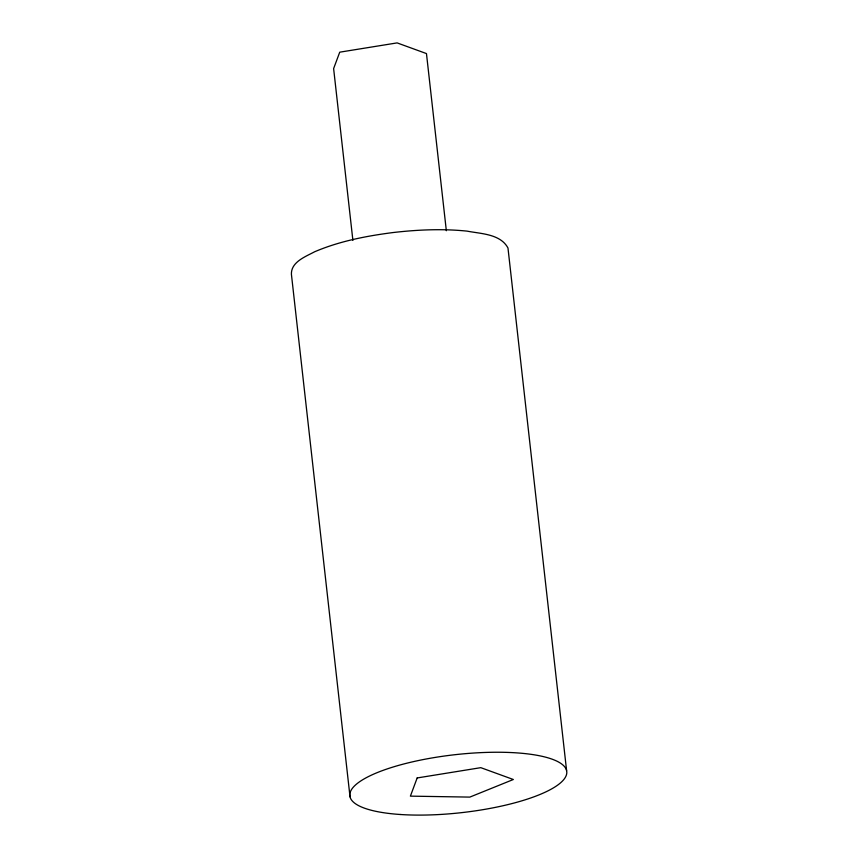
<?xml version="1.0" encoding="UTF-8"?>
<svg xmlns="http://www.w3.org/2000/svg" width="858" height="858" viewBox="0 0 858 858"><rect width="100%" height="100%" fill="white"/><g stroke="black" fill="none" stroke-linecap="round" stroke-linejoin="round"><path stroke-width="1.29" d="M566.591 770.548L507.979 248.016C500.45 233.869 480.963 233.826 467.063 231.124C442.385 228.593 417.449 229.708 392.846 232.572C366.205 236.025 339.457 241.173 314.639 251.769C305.609 256.617 290.991 261.926 291.409 274.249L350.021 796.792M446.342 230.727L426.469 53.582L397.125 42.9L339.736 52.177L333.623 68.586L352.895 240.412M417.17 777.949L410.392 796.138L469.83 797.103L513.341 779.504L480.802 767.663L417.17 777.949M400.193 814.489A109.138 29.161 -6.4 0 0 566.709 773.605A109.138 29.161 -6.4 0 0 408.011 762.912A109.138 29.161 -6.4 0 0 400.193 814.489"/></g></svg>
